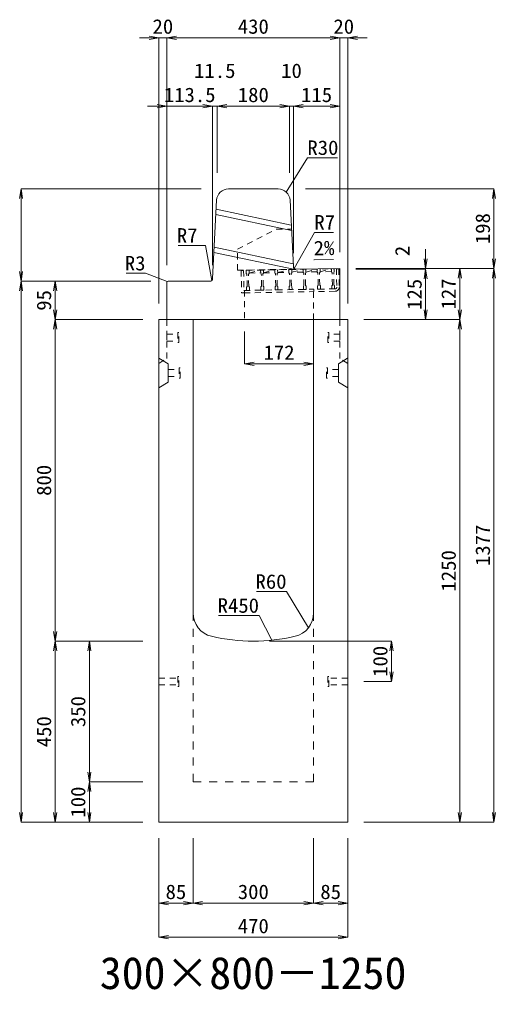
# Model space of a CAD drawing. Units: millimetres at full size. Extents: x -22536 to 51867, y -19720 to 38340.
# Drawn here: x 19818 to 21003, y 28254 to 30666 of the extents above; entities that cross this region are included whole.
import ezdxf
from ezdxf.enums import TextEntityAlignment as Align

# ---------------------------------------------------------------- set-up
doc = ezdxf.new("R2010")
doc.units = ezdxf.units.MM
doc.header["$LTSCALE"] = 20
for name, pattern in [('USER1', [2, 1, -1]), ('USER2', [1.35, 0.75, -0.6]), ('USER3', [1.35, 0.75, -0.6])]:
    doc.linetypes.add(name, pattern=pattern)
for name, color, linetype, lineweight in [('インサート', 3, 'USER2', 9), ('グレーチング', 7, 'USER2', 5), ('寸法線', 7, 'Continuous', 13), ('引出線', 4, 'Continuous', 13), ('本体', 2, 'Continuous', 13)]:
    doc.layers.add(name, color=color, linetype=linetype, lineweight=lineweight)
doc.layers.add('文字', color=7, linetype='Continuous')
doc.styles.add('ＭＳ 明朝', font='')
doc.styles.get('ＭＳ 明朝').set_extended_font_data('MS Mincho')

# ---------------------------------------------------------------- blocks, each defined once
blk = doc.blocks.new('open_arrow')
at = {"color": 0, "linetype": 'Continuous', "lineweight": -2}
blk.add_lwpolyline([(7.5, 1.25), (0, 0), (7.5, -1.25)], dxfattribs=at)

msp = doc.modelspace()

# ---------------------------------------------------------------- linework, layer by layer
at = {"layer": 'インサート'}
for p, q in [((20185, 29883.5), (20212, 29883.5)), ((20185, 29883.5), (20185, 29866.5)), ((20215, 29887.5), (20212, 29887.5)), ((20212, 29887.5), (20212, 29862.5)), ((20215, 29862.5), (20215, 29887.5)), ((20585, 29887.5), (20588, 29887.5)), ((20585, 29862.5), (20585, 29887.5)), ((20588, 29887.5), (20588, 29862.5)), ((20615, 29883.5), (20588, 29883.5)), ((20615, 29883.5), (20615, 29866.5)), ((20185, 29866.5), (20212, 29866.5)), ((20212, 29862.5), (20215, 29862.5)), ((20588, 29862.5), (20585, 29862.5)), ((20615, 29866.5), (20588, 29866.5)), ((20188.2, 29795.5), (20215.2, 29795.5)), ((20188.2, 29795.5), (20188.2, 29778.5)), ((20218.2, 29799.5), (20215.2, 29799.5)), ((20215.2, 29799.5), (20215.2, 29774.5)), ((20218.2, 29774.5), (20218.2, 29799.5)), ((20581.8, 29799.5), (20584.8, 29799.5)), ((20581.8, 29774.5), (20581.8, 29799.5)), ((20584.8, 29799.5), (20584.8, 29774.5)), ((20611.8, 29795.5), (20584.8, 29795.5)), ((20611.8, 29795.5), (20611.8, 29778.5)), ((20188.2, 29778.5), (20215.2, 29778.5)), ((20215.2, 29774.5), (20218.2, 29774.5)), ((20584.8, 29774.5), (20581.8, 29774.5)), ((20611.8, 29778.5), (20584.8, 29778.5)), ((20165, 29028.5), (20212, 29028.5)), ((20165, 29028.5), (20165, 29011.5)), ((20215, 29032.5), (20212, 29032.5)), ((20212, 29032.5), (20212, 29007.5)), ((20215, 29007.5), (20215, 29032.5)), ((20588, 29032.5), (20585, 29032.5)), ((20585, 29032.5), (20585, 29007.5)), ((20588, 29007.5), (20588, 29032.5)), ((20635, 29028.5), (20588, 29028.5)), ((20635, 29011.5), (20635, 29028.5)), ((20165, 29011.5), (20212, 29011.5)), ((20212, 29007.5), (20215, 29007.5)), ((20585, 29007.5), (20588, 29007.5)), ((20635, 29011.5), (20588, 29011.5))]:
    msp.add_line(p, q, dxfattribs=at)
at = {"layer": 'グレーチング'}
for p, q in [((20375.93, 30042.22), (20369.93, 30042.11)), ((20369.93, 30042.11), (20370.9, 29986.12)), ((20375.93, 30042.22), (20376.9, 29986.23)), ((20382.43, 30042.33), (20601.39, 30046.13)), ((20382.43, 30042.33), (20382.56, 30034.33)), ((20389.43, 30042.45), (20389.56, 30034.45)), ((20389.55, 30035.45), (20418.22, 30042.95)), ((20389.55, 30035.45), (20418.34, 30035.95)), ((20418.22, 30042.95), (20418.36, 30034.95)), ((20425.22, 30043.07), (20425.36, 30035.07)), ((20425.34, 30036.07), (20453.52, 30043.56)), ((20425.34, 30036.07), (20453.64, 30036.57)), ((20453.52, 30043.56), (20453.65, 30035.57)), ((20460.51, 30043.69), (20460.65, 30035.69)), ((20460.64, 30036.69), (20488.81, 30044.18)), ((20460.64, 30036.69), (20488.93, 30037.18)), ((20488.51, 30044.17), (20488.65, 30036.17)), ((20490.18, 30034.7), (20488.65, 30036.17)), ((20494.17, 30034.77), (20495.65, 30036.3)), ((20495.51, 30044.29), (20495.65, 30036.3)), ((20495.63, 30037.3), (20523.8, 30044.79)), ((20523.93, 30037.79), (20495.63, 30037.3)), ((20523.8, 30044.79), (20523.94, 30036.79)), ((20525.47, 30035.31), (20523.94, 30036.79)), ((20529.47, 30035.38), (20530.94, 30036.91)), ((20530.8, 30044.91), (20530.94, 30036.91)), ((20530.93, 30037.91), (20559.1, 30045.4)), ((20559.22, 30038.4), (20530.93, 30037.91)), ((20559.1, 30045.4), (20559.24, 30037.4)), ((20560.76, 30035.93), (20559.24, 30037.4)), ((20561.3, 30004.93), (20560.76, 30035.93)), ((20564.76, 30036), (20566.24, 30037.52)), ((20565.3, 30005), (20564.76, 30036)), ((20566.1, 30045.52), (20566.24, 30037.52)), ((20566.22, 30038.52), (20594.39, 30046.01)), ((20594.52, 30039.01), (20566.22, 30038.52)), ((20594.39, 30046.01), (20594.53, 30038.01)), ((20596.06, 30036.54), (20594.53, 30038.01)), ((20596.6, 30005.54), (20596.06, 30036.54)), ((20600.06, 30036.61), (20601.53, 30038.14)), ((20600.6, 30005.61), (20600.06, 30036.61)), ((20601.39, 30046.13), (20601.53, 30038.14)), ((20606.89, 30046.23), (20612.89, 30046.33)), ((20606.89, 30046.23), (20607.69, 30000.24)), ((20612.89, 30046.33), (20613.69, 30000.34)), ((20612.89, 30046.33), (20613.69, 30000.34)), ((20384.09, 30032.86), (20382.56, 30034.33)), ((20384.63, 30001.86), (20384.09, 30032.86)), ((20388.09, 30032.93), (20389.56, 30034.45)), ((20388.63, 30001.93), (20388.09, 30032.93)), ((20419.89, 30033.48), (20418.36, 30034.95)), ((20420.42, 30002.48), (20419.89, 30033.48)), ((20423.88, 30033.55), (20425.36, 30035.07)), ((20424.42, 30002.55), (20423.88, 30033.55)), ((20455.18, 30034.09), (20453.65, 30035.57)), ((20455.72, 30003.1), (20455.18, 30034.09)), ((20459.18, 30034.16), (20460.65, 30035.69)), ((20459.72, 30003.17), (20459.18, 30034.16)), ((20490.71, 30003.7), (20490.18, 30034.7)), ((20494.71, 30003.77), (20494.17, 30034.77)), ((20526.01, 30004.32), (20525.47, 30035.31)), ((20530.01, 30004.39), (20529.47, 30035.38)), ((20376.8, 29992.22), (20550.77, 29995.25)), ((20376.9, 29986.22), (20550.87, 29989.25)), ((20384.63, 30001.86), (20383.16, 30000.34)), ((20383.16, 30000.34), (20383.29, 29992.34)), ((20383.29, 29992.34), (20390.29, 29992.46)), ((20388.63, 30001.93), (20390.15, 30000.46)), ((20390.15, 30000.46), (20390.29, 29992.46)), ((20420.42, 30002.48), (20418.95, 30000.96)), ((20418.95, 30000.96), (20419.09, 29992.96)), ((20419.09, 29992.96), (20426.09, 29993.08)), ((20424.42, 30002.55), (20425.95, 30001.08)), ((20425.95, 30001.08), (20426.09, 29993.08)), ((20455.72, 30003.1), (20454.25, 30001.57)), ((20454.25, 30001.57), (20454.38, 29993.57)), ((20454.38, 29993.57), (20461.38, 29993.69)), ((20459.72, 30003.17), (20461.24, 30001.69)), ((20461.24, 30001.69), (20461.38, 29993.69)), ((20490.71, 30003.7), (20489.24, 30002.18)), ((20489.24, 30002.18), (20489.38, 29994.18)), ((20496.38, 29994.3), (20489.38, 29994.18)), ((20494.71, 30003.77), (20496.24, 30002.3)), ((20496.24, 30002.3), (20496.38, 29994.3)), ((20526.01, 30004.32), (20524.53, 30002.79)), ((20524.53, 30002.79), (20524.67, 29994.79)), ((20531.67, 29994.91), (20524.67, 29994.79)), ((20530.01, 30004.39), (20531.53, 30002.91)), ((20531.53, 30002.91), (20531.67, 29994.91)), ((20603.76, 29996.17), (20550.77, 29995.25)), ((20550.77, 29995.25), (20550.87, 29989.25)), ((20603.87, 29990.17), (20550.87, 29989.25)), ((20561.3, 30004.93), (20559.83, 30003.41)), ((20559.83, 30003.41), (20559.97, 29995.41)), ((20566.97, 29995.53), (20559.97, 29995.41)), ((20565.3, 30005), (20566.83, 30003.53)), ((20566.83, 30003.53), (20566.97, 29995.53)), ((20596.6, 30005.54), (20595.12, 30004.02)), ((20595.12, 30004.02), (20595.26, 29996.02)), ((20602.26, 29996.14), (20595.26, 29996.02)), ((20600.6, 30005.61), (20602.12, 30004.14)), ((20602.12, 30004.14), (20602.26, 29996.14)), ((20376.9, 29986.23), (20370.9, 29986.12))]:
    msp.add_line(p, q, dxfattribs=at)
for radius, start, end in [(4, 270.99562, 0.99536), (10, 270.99553, 0.99532)]:
    msp.add_arc((20603.69, 30000.17), radius, start, end, dxfattribs=at)
at = {"layer": '寸法線'}
for p, q in [((20233, 30620.58), (20117, 30620.58)), ((20165, 29960), (20165, 30620.58)), ((20185, 30620.58), (20615, 30620.58)), ((20185, 30137), (20185, 30620.58)), ((20185, 30055), (20185, 30620.58)), ((20567, 30620.58), (20683, 30620.58)), ((20615, 30087), (20615, 30620.58)), ((20615, 30087), (20615, 30620.58)), ((20635, 29960), (20635, 30620.58)), ((20137, 30450.58), (20298.5, 30450.58)), ((20185, 30055), (20185, 30450.58)), ((20250.5, 30450.58), (20358, 30450.58)), ((20298.5, 30055), (20298.5, 30450.58)), ((20298.5, 30055), (20298.5, 30450.58)), ((20310, 30285), (20310, 30450.58)), ((20310, 30450.58), (20490, 30450.58)), ((20310, 30285), (20310, 30450.58)), ((20442, 30450.58), (20548, 30450.58)), ((20490, 30285), (20490, 30450.58)), ((20490, 30285), (20490, 30450.58)), ((20500, 30085), (20500, 30450.58)), ((20500, 30450.58), (20615, 30450.58)), ((20500, 30085), (20500, 30450.58)), ((20615, 30087), (20615, 30450.58)), ((19822.06, 30245), (19822.06, 30015)), ((20270, 30245), (19822.06, 30245)), ((20530, 30245), (20998.78, 30245)), ((20998.78, 30245), (20998.78, 30047)), ((20828.78, 30095), (20828.78, 29997)), ((20655, 30047), (20828.78, 30047)), ((20655, 30047), (20913.78, 30047)), ((20655, 30047), (20998.78, 30047)), ((20655, 30047), (20998.78, 30047)), ((20655, 30045), (20828.78, 30045)), ((20655, 30045), (20828.78, 30045)), ((20828.78, 30045), (20828.78, 29920)), ((20913.78, 30047), (20913.78, 29920)), ((20998.78, 30047), (20998.78, 28670)), ((19822.06, 28670), (19822.06, 30015)), ((20145, 30015), (19822.06, 30015)), ((20145, 30015), (19822.06, 30015)), ((19907.06, 30015), (19907.06, 29920)), ((20145, 30015), (19907.06, 30015)), ((19907.06, 29920), (19907.06, 29120)), ((20125, 29920), (19907.06, 29920)), ((20125, 29920), (19907.06, 29920)), ((20675, 29920), (20828.78, 29920)), ((20675, 29920), (20913.78, 29920)), ((20675, 29920), (20913.78, 29920)), ((20913.78, 29920), (20913.78, 28670)), ((20378, 29890), (20378, 29809.77)), ((20378, 29809.77), (20550, 29809.77)), ((20125, 29120), (19907.06, 29120)), ((19907.06, 28670), (19907.06, 29120)), ((20125, 29120), (19907.06, 29120)), ((19992.06, 29120), (19992.06, 28770)), ((20125, 29120), (19992.06, 29120)), ((20440, 29120), (20743.78, 29120)), ((20743.78, 29120), (20743.78, 29020)), ((20675, 29020), (20743.78, 29020)), ((20125, 28770), (19992.06, 28770)), ((19992.06, 28770), (19992.06, 28670)), ((20125, 28770), (19992.06, 28770)), ((20125, 28670), (19822.06, 28670)), ((20125, 28670), (19907.06, 28670)), ((20125, 28670), (19992.06, 28670)), ((20675, 28670), (20913.78, 28670)), ((20675, 28670), (20998.78, 28670)), ((20165, 28630), (20165, 28468.84)), ((20165, 28630), (20165, 28383.84)), ((20250, 28630), (20250, 28468.84)), ((20250, 28630), (20250, 28468.84)), ((20550, 28630), (20550, 28468.84)), ((20550, 28630), (20550, 28468.84)), ((20635, 28630), (20635, 28468.84)), ((20635, 28630), (20635, 28383.84)), ((20165, 28468.84), (20250, 28468.84)), ((20250, 28468.84), (20550, 28468.84)), ((20550, 28468.84), (20635, 28468.84)), ((20165, 28383.84), (20635, 28383.84))]:
    msp.add_line(p, q, dxfattribs=at)
at = {"layer": '引出線'}
for points in [[(20482.14, 30236.74), (20534.6, 30322.07), (20609.27, 30322.07)], [(20501.83, 30046.93), (20551.86, 30136.53), (20599.79, 30136.53)], [(20296.67, 30016.93), (20281.31, 30103.9), (20213.38, 30103.9)], [(20550.86, 30068.59), (20599.57, 30069.56), (20550.83, 30068.59)], [(20185.88, 30014.12), (20131.81, 30034.81), (20084.09, 30034.81)], [(20537.07, 29153.32), (20482.66, 29243.21), (20407.98, 29243.21)], [(20446.44, 29122.4), (20414.22, 29183.55), (20313.21, 29183.55)]]:
    msp.add_lwpolyline(points, dxfattribs=at)
at = {"layer": '本体', "lineweight": 20}
for p, q in [((20338.54, 30245), (20461.46, 30245)), ((20298.83, 30021.65), (20308.57, 30216.5)), ((20499.66, 30051.77), (20491.42, 30216.5)), ((20506.77, 30045.12), (20615, 30046.99)), ((20615, 29920), (20615, 30046.99)), ((20185, 30012), (20185, 29920)), ((20291.84, 30015), (20188, 30015)), ((20615, 29920), (20185, 29920))]:
    msp.add_line(p, q, dxfattribs=at)
at = {"layer": '本体', "lineweight": 9}
for p, q in [((20495.19, 30141.22), (20306.8, 30180.9)), ((20494.52, 30154.65), (20307.45, 30194.05)), ((20499.99, 30045.17), (20302.09, 30086.85)), ((20499.32, 30058.59), (20302.75, 30100)), ((20165, 29824), (20188.2, 29809.5)), ((20634.58, 29823.74), (20611.8, 29809.5)), ((20188.2, 29809.5), (20188.2, 29764.5)), ((20611.8, 29809.5), (20611.8, 29764.5)), ((20188.2, 29764.5), (20165, 29750)), ((20611.8, 29764.5), (20635, 29750))]:
    msp.add_line(p, q, dxfattribs=at)
at = {"layer": '本体', "linetype": 'USER3', "lineweight": 9}
for p, q in [((20360.81, 30095), (20457.7, 30145)), ((20457.7, 30145), (20495, 30145)), ((20360.81, 30042.58), (20360.81, 30095)), ((20360.81, 30042.58), (20506.77, 30045.11)), ((20378, 29992.24), (20378, 29920)), ((20550, 29920), (20550, 29995.23))]:
    msp.add_line(p, q, dxfattribs=at)
at = {"layer": '本体'}
for p, q in [((20165, 29920), (20165, 28670)), ((20165, 29920), (20250, 29920)), ((20250, 29920), (20250, 29190.53)), ((20550, 29920), (20635, 29920)), ((20550, 29920), (20550, 29190.53)), ((20635, 29920), (20635, 28670)), ((20165, 28670), (20635, 28670))]:
    msp.add_line(p, q, dxfattribs=at)
at = {"layer": '本体', "linetype": 'USER2', "lineweight": 9}
for p, q in [((20185, 29823), (20185, 29920)), ((20615, 29823), (20615, 29920)), ((20165, 29810.5), (20185, 29823)), ((20635, 29810.5), (20615, 29823))]:
    msp.add_line(p, q, dxfattribs=at)
at = {"layer": '本体', "linetype": 'USER1', "lineweight": 15}
for p, q in [((20250, 29190.53), (20250, 28770)), ((20550, 29190.53), (20550, 28770)), ((20250, 28770), (20550, 28770))]:
    msp.add_line(p, q, dxfattribs=at)
at = {"layer": '本体', "lineweight": 20}
for centre, radius, start, end in [((20338.54, 30215), 30, 90, 177.13784), ((20461.46, 30215), 30, 2.86268, 90), ((20506.65, 30052.12), 7, 182.86268, 270.99344), ((20188, 30012), 3, 90, 180), ((20291.84, 30022), 7, 270, 357.13784)]:
    msp.add_arc(centre, radius, start, end, dxfattribs=at)
at = {"layer": '本体'}
for centre, radius, start, end in [((20310, 29190.53), 60, 180, 256.65764), ((20490, 29190.53), 60, 283.34236, 0), ((20400, 29570), 450, 256.65764, 283.34236)]:
    msp.add_arc(centre, radius, start, end, dxfattribs=at)

# ---------------------------------------------------------------- block references
at = {"layer": '寸法線', "xscale": 3.2, "yscale": 3.2}
for p, rotation in [((20165, 30620.58), 180), ((20615, 30620.58), 180), ((20615, 30620.58), 180), ((20185, 30450.58), 180), ((20298.5, 30450.58), 180), ((20298.5, 30450.58), 180), ((20490, 30450.58), 180), ((20490, 30450.58), 180), ((20615, 30450.58), 180), ((19822.06, 30245), 270), ((20998.78, 30245), 270), ((20828.78, 30047), 90), ((20998.78, 30047), 90), ((19822.06, 30015), 90), ((20828.78, 30045), 270), ((20828.78, 30045), 270), ((20913.78, 30047), 270), ((20998.78, 30047), 270), ((19822.06, 30015), 270), ((19907.06, 30015), 270), ((19907.06, 29920), 90), ((20828.78, 29920), 90), ((20913.78, 29920), 90), ((19907.06, 29920), 270), ((20913.78, 29920), 270), ((20550, 29809.77), 180), ((19907.06, 29120), 90), ((19907.06, 29120), 270), ((19992.06, 29120), 270), ((20743.78, 29120), 270), ((20743.78, 29020), 90), ((19992.06, 28770), 90), ((19992.06, 28770), 270), ((19822.06, 28670), 90), ((19907.06, 28670), 90), ((19992.06, 28670), 90), ((20913.78, 28670), 90), ((20998.78, 28670), 90), ((20250, 28468.84), 180), ((20550, 28468.84), 180), ((20635, 28468.84), 180), ((20635, 28383.84), 180)]:
    msp.add_blockref('open_arrow', p, dxfattribs=dict(at, rotation=rotation))
for p in [(20185, 30620.58), (20185, 30620.58), (20635, 30620.58), (20310, 30450.58), (20310, 30450.58), (20500, 30450.58), (20500, 30450.58), (20378, 29809.77), (20165, 28468.84), (20250, 28468.84), (20550, 28468.84), (20165, 28383.84)]:
    msp.add_blockref('open_arrow', p, dxfattribs=at)
at = {"layer": '引出線', "xscale": 0.0533, "yscale": 0.0533}
for p, rotation in [((20482.14, 30236.74), 58.4), ((20550.86, 30068.59), 1.1), ((20501.83, 30046.93), 60.8), ((20185.88, 30014.12), 159.1), ((20296.67, 30016.93), 100), ((20537.07, 29153.32), 121.2), ((20446.44, 29122.4), 117.8)]:
    msp.add_blockref('open_arrow', p, dxfattribs=dict(at, rotation=rotation))

# ---------------------------------------------------------------- texts
at = {"layer": '寸法線', "style": 'ＭＳ 明朝', "width": 1.05}
for s, p in [('20', (20175, 30648.58)), ('430', (20400, 30648.58)), ('20', (20625, 30648.58)), ('11.5', (20304.25, 30538.58)), ('10', (20495, 30538.58)), ('113.5', (20241.75, 30478.58)), ('180', (20400, 30478.58)), ('115', (20557.5, 30478.58)), ('172', (20464, 29837.77)), ('85', (20207.5, 28496.84)), ('300', (20400, 28496.84)), ('85', (20592.5, 28496.84)), ('470', (20400, 28411.84))]:
    msp.add_text(s, height=36.03, dxfattribs=at).set_placement(p, align=Align.MIDDLE_CENTER)
for s, p in [('198', (20970.78, 30146)), ('2', (20770.78, 30090.34)), ('125', (20800.78, 29982.5)), ('127', (20885.78, 29983.5)), ('95', (19879.06, 29967.5)), ('800', (19879.06, 29520)), ('1377', (20970.78, 29358.5)), ('1250', (20885.78, 29295)), ('100', (20715.78, 29070)), ('350', (19964.06, 28945)), ('450', (19879.06, 28895)), ('100', (19964.06, 28720))]:
    msp.add_text(s, height=36.03, rotation=90, dxfattribs=at).set_placement(p, align=Align.MIDDLE_CENTER)
at = {"layer": '引出線', "style": 'ＭＳ 明朝', "width": 1.05}
for s, p in [('R30', (20534.6, 30365.27)), ('R7', (20551.86, 30179.73))]:
    msp.add_text(s, height=36.03, dxfattribs=at).set_placement(p, align=Align.TOP_LEFT)
for s, p in [('R7', (20261.31, 30147.1)), ('R3', (20131.81, 30078.01)), ('R60', (20482.66, 29286.41)), ('R450', (20414.22, 29226.75))]:
    msp.add_text(s, height=36.03, dxfattribs=at).set_placement(p, align=Align.TOP_RIGHT)
msp.add_text('2%', height=36.03, rotation=1.146, dxfattribs=at).set_placement((20549.89, 30115.48), align=Align.TOP_LEFT)
at = {"layer": '文字', "style": 'ＭＳ 明朝'}
msp.add_text('300×800－1250', height=80.06, dxfattribs=at).set_placement((20399.52, 28295.03), align=Align.MIDDLE_CENTER)

doc.saveas('drawing.dxf')
